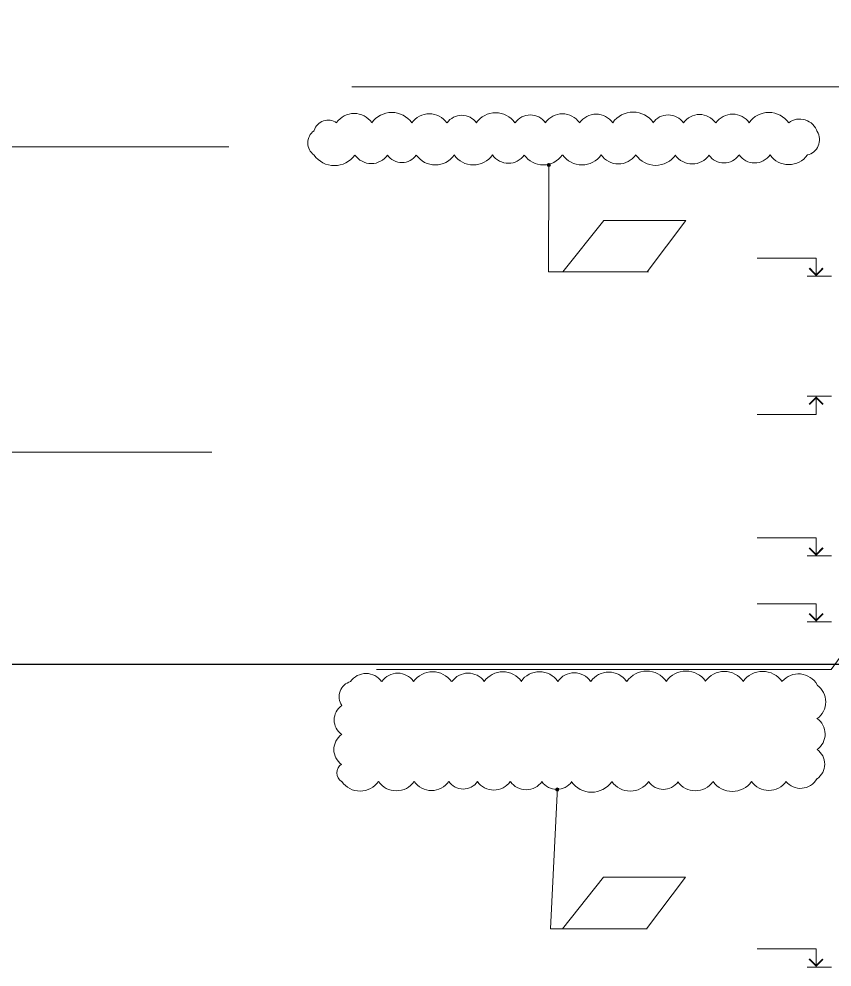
# Model space of a CAD drawing. Header units: millimetres. Extents: x -356862 to 418287, y 0 to 839748.
# Drawn here: x 397891 to 402947, y 768791 to 774688 of the extents above; entities that cross this region are included whole.
import ezdxf

# ---------------------------------------------------------------- set-up
doc = ezdxf.new("R2010")
doc.units = ezdxf.units.MM
doc.layers.add('0) строит. леса', color=20, linetype='Continuous', lineweight=30)
doc.layers.add('PDF _Геометрия', color=7, linetype='Continuous', true_color=0xbababa)
doc.layers.add('PDF _Сплошная заливка', color=7, linetype='Continuous', true_color=0xf50000)

msp = doc.modelspace()

# ---------------------------------------------------------------- linework, layer by layer
at = {"layer": '0) строит. леса'}
msp.add_lwpolyline([(391720.4309, 770674.6202), (408997.4226, 770674.6202)], dxfattribs=at)
at = {"layer": 'PDF _Геометрия', "color": 251, "lineweight": 20, "true_color": 0x545454}
for points in [[(396266.8227, 774688.4346), (396284.1422, 774671.1151), (397085.1732, 773893.8986), (397180.4309, 773893.8986), (399195.9979, 773893.8986)], [(403846.3072, 773012.7645), (403835.4824, 773034.414), (403203.3175, 774266.2697), (402999.8123, 774266.2697), (399960.2247, 774266.2697)], [(396264.6577, 773025.7542), (396279.8123, 773004.1047), (397083.0082, 771993.0738), (397178.266, 771993.0738), (399089.9154, 771993.0738)], [(403556.2041, 771482.146), (403541.0495, 771462.6614), (402941.3587, 770642.146), (402753.0082, 770642.146), (400113.9361, 770642.146)]]:
    msp.add_lwpolyline(points, dxfattribs=at)
at = {"layer": 'PDF _Геометрия', "color": 1, "lineweight": 20}
for points in [[(400551.9801, 774041.596, 0.520539929), (400333.8557, 774041.596, 0.520539882), (400084.0722, 774041.9478)], [(402223.1815, 774041.8839, 0.520540055), (402022.7909, 774041.8839, 0.520539847), (401833.2568, 774042.4883)], [(402854.901, 773986.4553, 0.520570503), (402677.2865, 774042.3769, 0.520539925), (402430.5794, 774042.8709)], [(399725.472, 773992.9622, 0.520540135), (399725.472, 773842.2259, 0.520539998), (399978.6587, 773841.7923)], [(400182.3253, 773841.8893, 0.520540063), (400361.4355, 773841.8893, 0.520540086), (400597.6533, 773841.5066)], [(400596.01, 773842.4297, 0.520539923), (400835.4148, 773842.4297, 0.520540103), (401032.803, 773842.175, 0.520540086), (401268.8137, 773841.5066)], [(401271.5004, 773842.4297, 0.520539923), (401510.9052, 773842.4297, 0.520539928), (401725.82, 773842.4628)], [(401015.8953, 770567.3503, 0.520539939), (400783.584, 770567.3503, 0.520540055), (400583.0407, 770566.9985)], [(401445.5404, 770568.2403, 0.52053993), (401241.603, 770568.2403, 0.520539952), (401012.6857, 770568.2734)], [(402853.7714, 769961.674, 0.52054007), (402853.7714, 770144.331, 0.520539841), (402853.1671, 770338.0105)], [(399897.6933, 769944.7596, 0.520539952), (400126.4034, 769945.0783, 0.520539888), (400348.0746, 769945.0783, 0.520539928), (400563.1964, 769945.397, 0.520540063), (400742.4819, 769944.8235)], [(402206.7956, 769945.3639, 0.520539923), (402446.2004, 769945.3639, 0.520539928), (402661.1174, 769945.397)]]:
    msp.add_lwpolyline(points, format="xyb", dxfattribs=at)
for points in [[(401185.5855, 773768.3315), (401185.5855, 773755.3419), (401183.4206, 773114.5171), (401438.8845, 773114.5171), (401804.7608, 773114.5171)], [(401237.5443, 769882.2491), (401237.5443, 769869.2594), (401196.4103, 769029.2594), (401451.8742, 769029.2594), (401796.101, 769029.2594)]]:
    msp.add_lwpolyline(points, dxfattribs=at)
for points in [[(401272.1835, 773114.5171), (401796.101, 773114.5171), (402038.5752, 773434.9295), (401527.6474, 773434.9295)], [(401270.0185, 769029.2594), (401793.9361, 769029.2594), (402036.4103, 769349.6718), (401525.4824, 769349.6718)]]:
    msp.add_lwpolyline(points, close=True, dxfattribs=at)
at = {"layer": 'PDF _Геометрия', "color": 112, "lineweight": 5, "true_color": 0x00b85c}
for points in [[(402848.266, 773088.5377), (402848.266, 773201.1151), (402480.2247, 773201.1151)], [(402943.5237, 773088.5377), (402791.9773, 773088.5377)], [(402848.266, 772341.6305), (402848.266, 772229.0532), (402480.2247, 772229.0532)], [(402943.5237, 772341.6305), (402791.9773, 772341.6305)], [(402848.266, 771347.9192), (402848.266, 771460.4965), (402480.2247, 771460.4965)], [(402943.5237, 771347.9192), (402791.9773, 771347.9192)], [(402848.266, 770938.7439), (402848.266, 771051.3212), (402480.2247, 771051.3212)], [(402943.5237, 770938.7439), (402791.9773, 770938.7439)], [(402848.266, 768791.1151), (402848.266, 768903.6924), (402480.2247, 768903.6924)], [(402943.5237, 768791.1151), (402791.9773, 768791.1151)]]:
    msp.add_lwpolyline(points, dxfattribs=at)
at = {"layer": 'PDF _Геометрия', "color": 112, "lineweight": 0, "true_color": 0x00b85c, "const_width": 10.7159}
for points in [[(402804.967, 772290.7542), (402848.266, 772334.0532), (402890.4824, 772290.7542)], [(402804.967, 771398.7955), (402848.266, 771355.4965), (402890.4824, 771398.7955)], [(402804.967, 770989.6202), (402848.266, 770946.3212), (402890.4824, 770989.6202)], [(402804.967, 768840.9089), (402848.266, 768798.6924), (402890.4824, 768840.9089)]]:
    msp.add_lwpolyline(points, dxfattribs=at)
at = {"layer": 'PDF _Геометрия', "color": 1, "lineweight": 20}
for centre, radius, start, end in [((399975.2692, 773967.3901), 133.1443, 35.00244525, 144.99755475), ((400644.2647, 773978.2148), 111.4948, 35.0024326, 144.9975674), ((400854.2735, 773958.7281), 146.134, 35.00244578, 144.99755422), ((401070.7772, 773976.0498), 115.8248, 35.00245265, 144.99754735), ((401269.9613, 773969.5528), 128.8144, 35.00244799, 144.99755201), ((401479.9701, 773969.5529), 126.6495, 35.00242972, 144.99757028), ((401709.4634, 773954.3982), 154.7938, 35.0024391, 144.9975609), ((402328.6651, 773969.5529), 126.6495, 35.00242972, 144.99757028), ((399812.8915, 773969.5528), 89.8454, 53.66272074, 163.66330897), ((402772.4971, 773937.0786), 96.3403, 281.97510982, 31.97573891), ((400081.3561, 773913.2642), 124.4846, 215.00244521, 324.99755479), ((401850.1917, 773928.4188), 150.4639, 215.00244563, 324.99755437), ((402077.5201, 773915.4269), 128.8144, 215.00244799, 324.99755201), ((402274.5392, 773906.7671), 113.6598, 215.00244518, 324.99755482), ((402465.0613, 773911.0971), 117.9897, 215.00245319, 324.99754681), ((402677.235, 773924.0889), 141.8041, 215.00244437, 324.99755563), ((400048.8797, 770499.0017), 117.9897, 35.00245317, 144.99754683), ((400245.8988, 770499.0018), 120.1546, 35.00242959, 144.99757041), ((400462.4025, 770483.8449), 143.969, 35.00243117, 144.99756883), ((401557.9104, 770490.3397), 135.3093, 35.00244902, 144.99755098), ((401793.9008, 770481.6799), 150.4639, 35.00244563, 144.99755437), ((402038.5488, 770483.8448), 148.299, 35.00244921, 144.99755079), ((402276.7041, 770486.0098), 143.969, 35.00243117, 144.99756883), ((402514.8573, 770481.6799), 148.299, 35.00244921, 144.99755079), ((402737.8558, 770481.6799), 133.1444, 29.22363974, 139.22424448), ((399977.4342, 770473.0201), 96.3402, 104.54590852, 214.54652124), ((402781.157, 770440.5437), 126.6495, 305.00242972, 54.99757028), ((399960.1146, 770327.962), 109.3299, 125.00243323, 234.99756678), ((399962.2795, 770143.9348), 113.6598, 125.00244517, 234.99755483), ((399934.133, 769998.8766), 66.0309, 125.00244631, 234.99755369), ((402750.8455, 770020.5283), 117.9897, 219.60570858, 329.60631731), ((400843.4488, 770016.1984), 124.4846, 215.00244521, 324.99755479), ((401044.7978, 770014.0312), 120.1546, 215.00242959, 324.99757041), ((401235.3199, 770009.7013), 113.6598, 215.00244518, 324.99755482), ((401451.8235, 770031.353), 152.6289, 215.00244954, 324.99755046), ((401692.1439, 770024.8582), 139.6392, 215.00244322, 324.99755678), ((401897.8228, 770007.5364), 111.4948, 215.0024326, 324.9975674), ((402097.0046, 770020.5283), 133.1443, 215.00244525, 324.99755475)]:
    msp.add_arc(centre, radius, start, end, dxfattribs=at)
at = {"layer": 'PDF _Сплошная заливка', "color": 1, "transparency": 33554559}
for points in [[(401176.9257, 773789.981), (401185.5855, 773779.1563), (401172.5959, 773779.1563)], [(401185.5855, 773792.146), (401176.9257, 773789.981), (401185.5855, 773779.1563)], [(401194.2453, 773789.981), (401185.5855, 773779.1563), (401185.5855, 773792.146)], [(401198.5752, 773779.1563), (401194.2453, 773789.981), (401185.5855, 773779.1563)], [(401185.5855, 773779.1563), (401172.5959, 773779.1563), (401176.9257, 773770.4965)], [(401176.9257, 773770.4965), (401185.5855, 773768.3315), (401185.5855, 773779.1563)], [(401185.5855, 773768.3315), (401185.5855, 773779.1563), (401194.2453, 773770.4965)], [(401185.5855, 773779.1563), (401194.2453, 773770.4965), (401198.5752, 773779.1563)], [(401228.8845, 769903.8986), (401237.5443, 769895.2388), (401224.5546, 769895.2388)], [(401237.5443, 769895.2388), (401224.5546, 769895.2388), (401228.8845, 769886.579)], [(401237.5443, 769908.2285), (401228.8845, 769903.8986), (401237.5443, 769895.2388)], [(401228.8845, 769886.579), (401237.5443, 769882.2491), (401237.5443, 769895.2388)], [(401248.369, 769903.8986), (401237.5443, 769895.2388), (401237.5443, 769908.2285)], [(401250.534, 769895.2388), (401248.369, 769903.8986), (401237.5443, 769895.2388)], [(401237.5443, 769882.2491), (401237.5443, 769895.2388), (401246.2041, 769884.414)], [(401237.5443, 769895.2388), (401246.2041, 769884.414), (401250.534, 769895.2388)]]:
    msp.add_solid(points, dxfattribs=at)
at = {"layer": 'PDF _Сплошная заливка', "color": 112, "true_color": 0x00b85c, "transparency": 33554559}
for points in [[(402800.6371, 773134.0017), (402809.2969, 773142.6614), (402848.266, 773088.5377)], [(402809.2969, 773142.6614), (402848.266, 773088.5377), (402848.266, 773101.5274)], [(402848.266, 773101.5274), (402893.7299, 773134.0017), (402887.235, 773142.6614)], [(402848.266, 773088.5377), (402848.266, 773101.5274), (402893.7299, 773134.0017)]]:
    msp.add_solid(points, dxfattribs=at)

doc.saveas('drawing.dxf')
